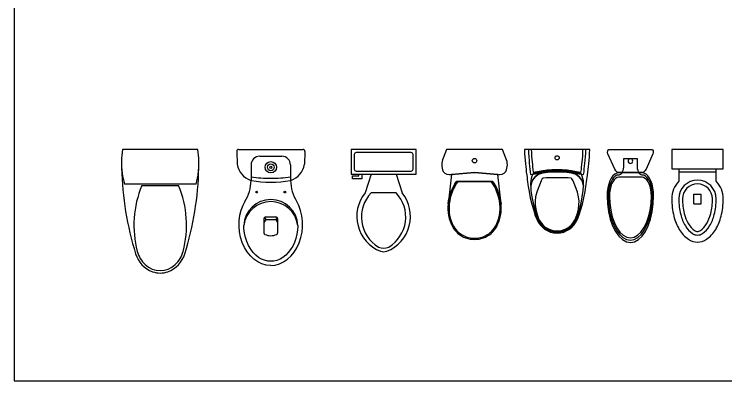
# Model space of a CAD drawing. Header units: millimetres. Extents: x 3103 to 179340, y -10977 to 70536.
# Drawn here: x 28441 to 34266, y -10977 to -7972 of the extents above; entities that cross this region are included whole.
import ezdxf

# ---------------------------------------------------------------- set-up
doc = ezdxf.new("R2010")
doc.units = ezdxf.units.MM
doc.header["$LTSCALE"] = 0.5
doc.layers.add('SANTEH', color=30, linetype='Continuous')

# ---------------------------------------------------------------- blocks, each defined once
blk = doc.blocks.new('WC High Seat_97')
at = {"layer": 'SANTEH', "linetype": 'Continuous'}
for points in [[(366.2, 762), (372, 758.7), (375.8, 749.5), (376.6, 737.7), (374.1, 727.1), (318.3, 601.5), (309.3, 586.4), (298.6, 576.7), (286.9, 573.4), (94.1, 573.4), (82.4, 576.7), (71.7, 586.4), (62.7, 601.5), (6.9, 727.1), (4.4, 737.7), (5.2, 749.5), (9, 758.7), (14.8, 762)], [(9.5, 381), (12.3, 318.1), (20.4, 257.2), (33.8, 200), (51.9, 148.3), (74.2, 103.7), (100, 67.5), (128.6, 40.9), (159.1, 24.5), (190.5, 19), (221.9, 24.5), (252.4, 40.9), (281, 67.5), (306.8, 103.7), (329.1, 148.3), (347.2, 200), (360.6, 257.2), (368.7, 318.1), (371.5, 381), (370.2, 410.8), (366.3, 439.6), (360, 466.7), (351.4, 491.2), (340.9, 512.3), (328.6, 529.5), (315.1, 542.1), (300.6, 549.8), (285.8, 552.4), (279.1, 553.6), (272.7, 557), (266.7, 562.7), (261.3, 570.3), (256.6, 579.7), (252.8, 590.6), (249.9, 602.6), (248.2, 615.4), (247.7, 628.7), (247.7, 685.8), (133.3, 685.8), (133.3, 628.7), (132.8, 615.4), (131.1, 602.6), (128.2, 590.6), (124.4, 579.7), (119.7, 570.3), (114.3, 562.7), (108.3, 557), (101.9, 553.6), (95.2, 552.4), (80.4, 549.8), (65.9, 542.1), (52.4, 529.5), (40.1, 512.3), (29.6, 491.2), (21, 466.7), (14.7, 439.6), (10.8, 410.8)], [(0, 381), (2.9, 314.8), (11.5, 250.7), (25.5, 190.5), (44.6, 136.1), (68, 89.1), (95.2, 51), (125.3, 23), (157.4, 5.8), (190.5, 0), (223.6, 5.8), (255.7, 23), (285.8, 51), (313, 89.1), (336.4, 136.1), (355.5, 190.5), (369.5, 250.7), (378.1, 314.8), (381, 381), (379.6, 414.1), (375.3, 446.2), (368.2, 476.2), (358.7, 503.5), (347, 526.9), (333.4, 546), (318.3, 560), (302.3, 568.6), (285.8, 571.5), (95.2, 571.5), (78.7, 568.6), (62.7, 560), (47.6, 546), (34, 526.9), (22.3, 503.5), (12.8, 476.2), (5.7, 446.2), (1.4, 414.1)], [(19, 381), (21.7, 321.5), (29.4, 263.7), (42, 209.5), (59.2, 160.6), (80.3, 118.3), (104.8, 84), (131.9, 58.8), (160.7, 43.3), (190.5, 38.1), (220.3, 43.3), (249.1, 58.8), (276.2, 84), (300.7, 118.3), (321.8, 160.6), (339, 209.5), (351.6, 263.7), (359.3, 321.5), (362, 381), (360.8, 407.5), (357.4, 433.1), (351.7, 457.2), (344.1, 479), (334.7, 497.7), (323.8, 513), (311.8, 524.2), (299, 531.1), (285.8, 533.4), (95.2, 533.4), (82, 531.1), (69.2, 524.2), (57.2, 513), (46.3, 497.7), (36.9, 479), (29.3, 457.2), (23.6, 433.1), (20.2, 407.5)]]:
    blk.add_lwpolyline(points, close=True, dxfattribs=at)
blk.add_lwpolyline([(209.5, 666.8, 1), (171.5, 666.8, 1)], format="xyb", close=True, dxfattribs=at)
blk = doc.blocks.new('WC Low Tank_98')
at = {"layer": 'SANTEH', "linetype": 'Continuous'}
for points in [[(0, 685.8), (0.9, 653.5), (2.5, 623.6), (4.9, 597), (7.4, 568.7), (9.8, 546.4), (12, 522.6), (14.4, 499.1), (17.6, 475.4), (20.3, 455.2), (22.4, 438.9), (25, 421.1), (28.2, 398.7), (30.8, 380.9), (37.3, 341.4), (47.3, 288.4), (59.9, 237.2), (75.1, 185.1), (85.5, 150.7), (99.5, 113.5), (112.9, 89.4), (129.9, 66.1), (143.7, 50.3), (164.6, 32.6), (186.2, 20.1), (211.9, 8.9), (238.3, 2.9), (266.7, 0), (295.1, 2.9), (321.5, 8.9), (347.2, 20.1), (368.8, 32.6), (389.7, 50.3), (403.5, 66.1), (420.5, 89.4), (433.9, 113.5), (447.9, 150.7), (458.3, 185.1), (473.5, 237.2), (486.1, 288.4), (496.1, 341.4), (502.6, 380.9), (505.2, 398.7), (508.4, 421.1), (511, 438.9), (513.1, 455.2), (515.8, 475.4), (519, 499.1), (521.4, 522.6), (523.6, 546.4), (526, 568.7), (528.5, 597), (530.9, 623.6), (532.5, 653.5), (533.4, 685.8), (266.7, 685.8)], [(31.6, 685.8), (32.5, 654.2), (34.1, 624.8), (36.6, 598.7), (39.2, 570.8), (41.7, 548.9), (43.9, 525.5), (46.4, 502.4), (49.7, 479.1), (89, 485.7), (136.2, 493.5), (176.3, 498.8), (219.6, 502.2), (266.7, 503.4), (313.8, 502.2), (357.1, 498.8), (397.2, 493.5), (444.4, 485.7), (483.7, 479.1), (487, 502.4), (489.5, 525.5), (491.7, 548.9), (494.2, 570.8), (496.8, 598.7), (499.3, 624.8), (500.9, 654.2), (501.8, 685.8), (266.7, 685.8)], [(55.1, 685.8), (55.9, 657.3), (57.4, 630.9), (59.6, 607.4), (62, 582.3), (64.2, 562.6), (66.2, 541.5), (68.4, 520.7), (71.4, 499.8), (106.8, 505.7), (149.3, 512.7), (185.3, 517.5), (224.3, 520.6), (266.7, 521.7), (309.1, 520.6), (348.1, 517.5), (384.1, 512.7), (426.6, 505.7), (462, 499.8), (465, 520.7), (467.2, 541.5), (469.2, 562.6), (471.4, 582.3), (473.8, 607.4), (476, 630.9), (477.5, 657.3), (478.3, 685.8), (266.7, 685.8)], [(483.4, 404.4), (481.6, 428.1), (478.2, 447.5), (473.1, 465.7), (464, 489), (428.2, 495.3), (385.3, 502.6), (348.9, 507.7), (309.5, 510.9), (266.7, 512.1), (223.9, 510.9), (184.5, 507.7), (148.1, 502.6), (105.2, 495.3), (69.4, 489), (60.3, 465.7), (55.2, 447.5), (51.8, 428.1), (50, 404.4), (50.5, 386.1), (53.7, 401.8), (60.2, 421), (67.6, 435.8), (76.2, 448.9), (89.6, 464.4), (113.3, 482.8), (152.1, 494), (187.4, 498.5), (225.4, 501.5), (266.7, 502.3), (308, 501.5), (346, 498.5), (381.3, 494), (420.1, 482.8), (443.8, 464.4), (457.2, 448.9), (465.8, 435.8), (473.2, 421), (479.7, 401.8), (482.9, 386.1)], [(225.4, 501.5), (187.4, 498.5), (152.1, 494), (113.3, 482.8), (89.6, 464.4), (76.2, 448.9), (67.6, 435.8), (60.2, 421), (53.7, 401.8), (50.5, 386.1), (52.8, 350.6), (61, 297.6), (70.8, 246.4), (83.4, 194.3), (92.8, 159.9), (104.9, 122.7), (116.8, 98.5), (131.7, 75.3), (143.7, 61.3), (165.3, 41.8), (186.2, 29.2), (211.9, 18.1), (238.3, 10.6), (266.7, 9.2), (295.1, 10.6), (321.5, 18.1), (347.2, 29.2), (368.1, 41.8), (389.7, 61.3), (401.7, 75.3), (416.6, 98.5), (428.5, 122.7), (440.6, 159.9), (450, 194.3), (462.6, 246.4), (472.4, 297.6), (480.6, 350.6), (482.9, 386.1), (479.7, 401.8), (473.2, 421), (465.8, 435.8), (457.2, 448.9), (443.8, 464.4), (420.1, 482.8), (381.3, 494), (346, 498.5), (308, 501.5), (266.7, 502.3)], [(176.4, 453.2), (152.9, 450.8), (144.9, 445.3), (136.4, 427.6), (122.1, 393.8), (110.7, 365.4), (99.7, 335.1), (90.5, 296.9), (87.2, 262.7), (87.6, 232), (91.1, 196.6), (100.5, 162.5), (112.3, 126.1), (123.7, 103), (138, 80.6), (149.3, 67.5), (169.9, 48.9), (189.7, 37), (214.4, 26.2), (239.5, 19.1), (266.7, 17.8), (293.9, 19.1), (319, 26.2), (343.7, 37), (363.5, 48.9), (384.1, 67.5), (395.4, 80.6), (409.7, 103), (421.1, 126.1), (432.9, 162.5), (442.3, 196.6), (445.8, 232), (446.2, 262.7), (442.9, 296.9), (433.7, 335.1), (422.7, 365.4), (411.3, 393.8), (397, 427.6), (388.5, 445.3), (380.5, 450.8), (357, 453.2), (266.7, 453.2)]]:
    blk.add_lwpolyline(points, close=True, dxfattribs=at)
blk.add_circle((266.7, 617.2), 17.1, dxfattribs=at)
blk = doc.blocks.new('S_36')
at = {"layer": 'SANTEH'}
for p, q in [((239.2, 470.6), (-239.2, 470.6)), ((-465.6, 450), (465.6, 450)), ((-490.6, 0), (490.6, 0))]:
    blk.add_line(p, q, dxfattribs=at)
blk.add_lwpolyline([(-465.6, 450), (-491, 336.8), (-503.1, 227.2), (-503.1, 111.5), (-490.6, 0)], dxfattribs=at)
for centre, radius, start, end in [((27.1, 1250), 363.5, 110.45239, 162.75226), ((0, 1289.7), 286, 46.85426, 133.14574), ((0, 1322.6), 286, 69.54761, 110.45239), ((-27.1, 1250), 363.5, 17.24774, 69.54761), ((51.7, 1234.5), 361.6, 133.14574, 165.22143), ((-51.7, 1234.5), 361.6, 14.77857, 46.85426), ((3548.7, 156.7), 4050.9, 162.75226, 178.77763), ((996, 985.4), 1338.2, 165.22143, 202.62626), ((-996, 985.4), 1338.2, 337.37374, 14.77857), ((-3548.7, 156.7), 4050.9, 1.22237, 17.24774), ((-525, 169.3), 1029.6, 7.73995, 15.82198), ((-525, 169.3), 1029.6, 350.53768, 7.73995)]:
    blk.add_arc(centre, radius, start, end, dxfattribs=at)
blk = doc.blocks.new('S_38')
at = {"layer": 'SANTEH'}
for p, q in [((-264.2, 1.2), (264.2, -1.2)), ((-278.2, -14.4), (-275.1, -120.5)), ((278, -17), (274, -123.1)), ((-58.6, -566.7), (-59.1, -683.5)), ((-44.6, -573.8), (-58.7, -597.7)), ((-54.5, -556.9), (-44.6, -573.8)), ((-44.6, -573.8), (39.4, -574.2)), ((-44.5, -552.8), (39.5, -553.2)), ((49.3, -557.3), (39.4, -574.2)), ((39.4, -574.2), (53.3, -598.2)), ((53.4, -567.3), (52.9, -684))]:
    blk.add_line(p, q, dxfattribs=at)
at = {"layer": 'SANTEH', "ltscale": 0.05}
for p, q in [((-91.3, -55.6), (90.7, -56.4)), ((-161.6, -125.3), (-162.2, -253.4)), ((160.4, -126.7), (159.8, -254.9))]:
    blk.add_line(p, q, dxfattribs=at)
for radius in [46.2, 27.7, 9.24]:
    blk.add_circle((-0.7, -146.4), radius, dxfattribs=at)
at = {"layer": 'SANTEH'}
for centre in [(-117.1, -349.5), (113.9, -350.5)]:
    blk.add_circle(centre, 7, dxfattribs=at)
for centre, radius, start, end in [((-264.3, -12.8), 14, 89.73732, 186.61994), ((264.1, -15.2), 14, 352.8547, 89.73732), ((-114.5, -99), 162.1, 187.6448, 251.55052), ((113.6, -100), 162.1, 287.92413, 351.82985), ((-533, -236.3), 371.3, 329.07815, 357.36574), ((2.7, 597.3), 866.6, 259.02995, 280.4447), ((530.8, -241.2), 371.3, 182.1089, 210.39649), ((-2.9, -631), 220.5, 1.8098, 177.66485), ((-3, -649.9), 222, 6.69974, 172.77491), ((-44.6, -566.8), 14, 89.73732, 179.73732), ((39.4, -567.2), 14, 359.73732, 89.73732), ((-45.1, -683.6), 14, 179.73732, 243.98985), ((-2.7, -596.7), 110.7, 243.98985, 295.48479), ((38.9, -684), 14, 295.48479, 359.73732)]:
    blk.add_arc(centre, radius, start, end, dxfattribs=at)
at = {"layer": 'SANTEH', "ltscale": 0.05}
for centre, radius, start, end in [((-91.6, -125.6), 70, 89.73732, 179.73732), ((90.4, -126.4), 70, 359.73732, 89.73732), ((3.9, 855.6), 1092.4, 261.26246, 269.73732), ((3.9, 855.6), 1092.4, 269.73732, 278.21218)]:
    blk.add_arc(centre, radius, start, end, dxfattribs=at)
at = {"layer": 'SANTEH', "extrusion": (4.68059e-16, 1.02024e-13, -1)}
blk.add_ellipse((-2.9, -623), major_axis=(-11.1, 329), ratio=0.79083, start_param=3.19005, end_param=5.418271, dxfattribs=at)
at = {"layer": 'SANTEH'}
blk.add_ellipse((-2.9, -623), major_axis=(14.1, 328.8), ratio=0.79083, start_param=3.19005, end_param=5.398481, dxfattribs=at)
blk.add_open_spline([(217.5, -624), (217.5, -635.9), (217, -647.8), (206.5, -756.3), (157.8, -843.8), (32.4, -927.7), (-41.4, -927.3), (-168, -840.4), (-216.6, -747.5), (-223.2, -638.7), (-223.4, -630.4), (-223.3, -622)], degree=3, knots=[1.570609, 1.570609, 1.570609, 1.570609, 1.68907, 1.68907, 2.658139, 2.658139, 3.627208, 3.627208, 4.629098, 4.629098, 4.712513, 4.712513, 4.712513, 4.712513], dxfattribs=at)
blk = doc.blocks.new('Toilet - top')
at = {"layer": 'SANTEH'}
for p, q in [((9.5, -6), (9.5, -2)), ((-10, -8.5), (-8, -8.5)), ((-10, -9.5), (-10, -8.5)), ((-8, -8.5), (-8, -8)), ((-7, -8), (-7, -9.5)), ((-4, -8), (-6, -14)), ((4, -8), (6, -14)), ((-7, -9.5), (-10, -9.5)), ((4, -14), (-4, -14))]:
    blk.add_line(p, q, dxfattribs=at)
blk.add_lwpolyline([(10.5, -8), (10.5, 0), (-10.5, 0), (-10.5, -8)], close=True, dxfattribs=at)
for points in [[(-9.5, -2), (-9.5, -6)], [(8.5, -1), (-8.5, -1)], [(-8.5, -7), (8.5, -7)]]:
    blk.add_lwpolyline(points, dxfattribs=at)
for centre, radius, start, end in [((-8.62, -1.87), 0.884, 81.8699, 188.1301), ((8.63, -1.87), 0.884, 351.8699, 98.1301), ((-8.62, -6.13), 0.884, 171.8699, 278.1301), ((8.63, -6.13), 0.884, 261.8699, 8.1301), ((3.52, -21.58), 12.17, 141.4691, 247.9714), ((4.2, -21.82), 11.33, 136.3677, 238.9468), ((-3.52, -21.58), 12.17, 292.0284, 38.5307), ((-4.2, -21.82), 11.33, 301.053, 43.6321), ((0, -27.88), 4, 245.7318, 294.2682), ((0, -29), 4, 254.8605, 285.1395)]:
    blk.add_arc(centre, radius, start, end, dxfattribs=at)
blk = doc.blocks.new('s_45')
at = {"layer": 'SANTEH', "flags": 128}
for points in [[(187.8, 0), (205.6, 189.4, 0.2888), (180.2, 255.8, 0.224419), (71.3, 257.1), (0, 229), (0, -229), (71.3, -257.1, 0.224419), (180.2, -255.8, 0.2888), (205.6, -189.4)], [(187.8, 0), (205.6, 189.4, 0.2888), (180.2, 255.8, 0.224419), (71.3, 257.1), (0, 229), (0, -229), (71.3, -257.1, 0.224419), (180.2, -255.8, 0.2888), (205.6, -189.4)], [(205.6, -189.4), (445.1, -217, -0.122327), (261.5, -148), (261.5, 148, -0.122328), (445.1, 217), (205.6, 189.4), (187.8, 0)], [(205.6, -189.4), (445.1, -217, -0.122327), (261.5, -148), (261.5, 148, -0.122328), (445.1, 217), (205.6, 189.4), (187.8, 0)], [(261.5, -148, 0.122438), (445.2, -217, 0.152571), (632.5, -181.1, 0.185585), (724.6, -72.9, 0.17428), (724.6, 72.9, 0.185585), (632.5, 181.1, 0.152571), (445.2, 217, 0.122438), (261.5, 148)], [(261.5, -148, 0.122438), (445.2, -217, 0.152571), (632.5, -181.1, 0.185585), (724.6, -72.9, 0.17428), (724.6, 72.9, 0.185585), (632.5, 181.1, 0.152571), (445.2, 217, 0.122438), (261.5, 148)], [(261.5, -136.4, 0.125396), (446.4, -207.3, 0.152532), (627.8, -172.5, 0.18559), (715.4, -69.7, 0.174364), (715.4, 69.7, 0.18559), (627.8, 172.5, 0.152531), (446.4, 207.3, 0.125396), (261.5, 136.4)]]:
    blk.add_lwpolyline(points, format="xyb", close=True, dxfattribs=at)
at = {"layer": 'SANTEH'}
blk.add_circle((92.5, 0), 18.4, dxfattribs=at)
blk = doc.blocks.new('унитаз')
at = {"layer": 'SANTEH'}
for p, q in [((240.8, 445.4), (180.8, 445.4)), ((180.8, 445.4), (180.8, 365.4)), ((240.8, 445.4), (240.8, 365.4)), ((240.8, 365.4), (180.8, 365.4)), ((363.7, 184.4), (57.9, 184.4))]:
    blk.add_line(p, q, dxfattribs=at)
blk.add_lwpolyline([(363.7, 159.6), (363.7, 259.9, 0.192074), (421.5, 405, 0.060358), (404.3, 547.3, 0.073795), (359.8, 656, 0.106868), (284.8, 736.7, 0.153478), (210.8, 759.9, 0.153478), (136.7, 736.7, 0.106868), (61.7, 656, 0.073795), (17.2, 547.3, 0.060358), (0, 405, 0.192074), (57.9, 259.9), (57.9, 159.6)], format="xyb", dxfattribs=at)
blk.add_lwpolyline([(421.5, 159.6), (0, 159.6), (0, 0), (421.5, 0)], close=True, dxfattribs=at)
for centre, radius, start, end in [((210.8, 630.5), 71.6, 90, 124.90216), ((210.8, 630.5), 71.6, 55.09784, 90), ((285.8, 522.9), 202.8, 124.90216, 149.30182), ((285.8, 522.9), 172.8, 124.90216, 149.30182), ((210.8, 630.5), 41.6, 90, 124.90216), ((210.8, 630.5), 41.6, 55.09784, 90), ((135.7, 522.9), 172.8, 30.69818, 55.09784), ((135.7, 522.9), 202.8, 30.69818, 55.09784), ((405.7, 451.7), 342.2, 149.30182, 166.18375), ((405.7, 451.7), 312.2, 149.30182, 166.18375), ((15.8, 451.7), 312.2, 13.81625, 30.69818), ((15.8, 451.7), 342.2, 13.81625, 30.69818), ((595.9, 405), 538, 166.18375, 180), ((595.9, 405), 508, 166.18375, 180), ((-174.4, 405), 508, 0, 13.81625), ((-174.4, 405), 538, 0, 13.81625), ((210.8, 405), 152.9, 180, 0), ((210.8, 405), 122.9, 180, 0)]:
    blk.add_arc(centre, radius, start, end, dxfattribs=at)

msp = doc.modelspace()

# ---------------------------------------------------------------- linework, layer by layer
at = {"layer": 'SANTEH'}
msp.add_lwpolyline([(28440.7, -10976.6), (63114.5, -10976.6), (63114.5, 7714.5), (28440.7, 7714.5)], close=True, dxfattribs=at)

# ---------------------------------------------------------------- block references
at = {"layer": 'SANTEH', "xscale": 0.6299999999973807, "yscale": 0.6299999999973807, "zscale": 0.6299999999973807, "rotation": 180}
msp.add_blockref('S_36', (29636, -9080.3), dxfattribs=at)
at = {"layer": 'SANTEH'}
for name, p, rotation in [('S_38', (30541.4, -9080.3), 0.2600000001019002), ('s_45', (32209.3, -9080.3), 270), ('унитаз', (34245.2, -9080.3), 180)]:
    msp.add_blockref(name, p, dxfattribs=dict(at, rotation=rotation))
at = {"layer": 'SANTEH', "xscale": 25.40000000000146, "yscale": 25.40000000000146, "zscale": 25.40000000000146}
msp.add_blockref('Toilet - top', (31465, -9080.3), dxfattribs=at)
at = {"layer": 'SANTEH'}
for name, p in [('WC Low Tank_98', (32618.6, -9766.1)), ('WC High Seat_97', (33294.7, -9842.3))]:
    msp.add_blockref(name, p, dxfattribs=at)

doc.saveas('drawing.dxf')
